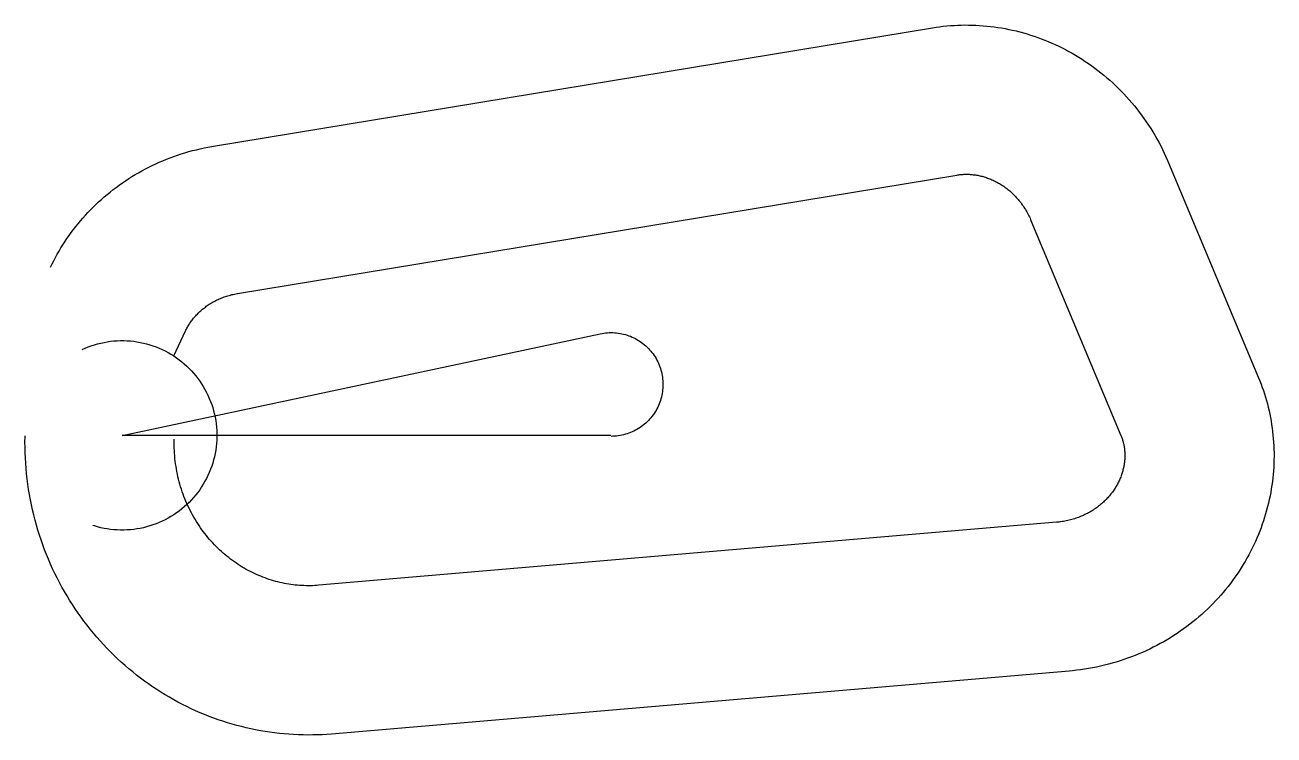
# Model space of a CAD drawing. Header units: metres. Extents: x -2995 to 35513, y -9234 to 12647.
import ezdxf

# ---------------------------------------------------------------- set-up
doc = ezdxf.new("R2010")
doc.units = ezdxf.units.M

msp = doc.modelspace()

# ---------------------------------------------------------------- linework, layer by layer
at = {"layer": 'Boundry', "color": 1}
for p, q in [((2812, 8911), (24984, 12562)), ((32263, 8399), (35035, 1776)), ((3560, 4372), (25732, 8023)), ((28019, 6622), (30792, 0)), ((1590, 2449), (1953, 3217)), ((28802, -2680), (6066, -4621)), ((29193, -7264), (6457, -9204))]:
    msp.add_line(p, q, dxfattribs=at)
at = {"layer": 'NorminalTrack', "color": 1}
msp.add_lwpolyline([(15071, 0), (0, 0), (14741, 3133), (14741, 3133), (14796, 3144), (14851, 3153), (14907, 3160), (14962, 3164), (15018, 3167), (15074, 3168), (15130, 3167), (15185, 3164), (15241, 3160), (15296, 3153), (15351, 3144), (15406, 3133), (15461, 3121), (15515, 3106), (15568, 3090), (15621, 3072), (15673, 3052), (15724, 3030), (15775, 3006), (15825, 2981), (15873, 2954), (15921, 2925), (15968, 2895), (16014, 2863), (16058, 2829), (16102, 2794), (16144, 2758), (16185, 2720), (16224, 2680), (16262, 2639), (16299, 2597), (16334, 2554), (16367, 2509), (16399, 2463), (16430, 2417), (16459, 2369), (16486, 2320), (16511, 2270), (16535, 2220), (16556, 2168), (16576, 2116), (16595, 2063), (16611, 2010), (16625, 1956), (16638, 1902), (16649, 1847), (16657, 1792), (16664, 1736), (16669, 1681), (16672, 1625), (16673, 1569), (16672, 1513), (16669, 1458), (16664, 1402), (16657, 1347), (16649, 1292), (16638, 1237), (16625, 1182), (16611, 1129), (16595, 1075), (16576, 1022), (16556, 970), (16535, 919), (16511, 868), (16486, 819), (16459, 770), (16430, 722), (16399, 675), (16367, 629), (16334, 585), (16299, 541), (16262, 499), (16224, 458), (16185, 419), (16144, 381), (16102, 344), (16058, 309), (16014, 276), (15968, 244), (15921, 213), (15873, 184), (15825, 157), (15775, 132), (15724, 108), (15673, 87), (15621, 67), (15568, 48), (15515, 32), (15461, 18), (15406, 5), (15351, -5), (15296, -14), (15241, -21), (15185, -26), (15130, -29), (15074, -30)], dxfattribs=at)
at = {"layer": 'WindSpiral', "color": 5}
for points in [[(24984, 12562), (25094, 12579), (25204, 12594), (25314, 12607), (25425, 12619), (25536, 12628), (25648, 12636), (25760, 12641), (25872, 12645), (25984, 12647), (26097, 12646), (26210, 12644), (26323, 12640), (26436, 12634), (26549, 12625), (26662, 12615), (26775, 12603), (26888, 12589), (27001, 12573), (27114, 12555), (27226, 12534), (27339, 12512), (27451, 12488), (27563, 12462), (27675, 12434), (27786, 12403), (27897, 12371), (28008, 12337), (28118, 12301), (28228, 12263), (28337, 12223), (28446, 12181), (28554, 12137), (28661, 12091), (28768, 12043), (28874, 11993), (28980, 11941), (29084, 11888), (29188, 11832), (29291, 11775), (29394, 11715), (29495, 11654), (29595, 11591), (29695, 11526), (29793, 11459), (29891, 11390), (29987, 11320), (30082, 11248), (30177, 11174), (30270, 11098), (30361, 11021), (30452, 10942), (30541, 10861), (30629, 10778), (30716, 10694), (30801, 10608), (30885, 10521), (30968, 10432), (31049, 10341), (31129, 10249), (31207, 10155), (31284, 10060), (31359, 9964), (31432, 9866), (31504, 9766), (31574, 9665), (31643, 9563), (31710, 9459), (31775, 9354), (31838, 9248), (31900, 9141), (31960, 9032), (32018, 8922), (32074, 8811), (32129, 8699), (32181, 8586), (32232, 8471), (32263, 8399)], [(-2206, 5182), (-2157, 5283), (-2107, 5383), (-2054, 5483), (-2000, 5582), (-1944, 5680), (-1886, 5777), (-1826, 5874), (-1764, 5969), (-1701, 6064), (-1636, 6157), (-1569, 6250), (-1501, 6342), (-1431, 6432), (-1359, 6522), (-1285, 6610), (-1210, 6697), (-1133, 6783), (-1055, 6868), (-975, 6952), (-893, 7034), (-810, 7115), (-725, 7194), (-639, 7273), (-551, 7350), (-462, 7425), (-371, 7499), (-279, 7572), (-185, 7643), (-91, 7712), (6, 7780), (103, 7846), (202, 7911), (302, 7974), (404, 8036), (506, 8095), (610, 8153), (715, 8210), (821, 8264), (928, 8317), (1036, 8368), (1146, 8417), (1256, 8465), (1367, 8510), (1480, 8554), (1593, 8595), (1707, 8635), (1822, 8673), (1937, 8709), (2054, 8743), (2171, 8774), (2289, 8804), (2408, 8832), (2527, 8858), (2647, 8882), (2768, 8904), (2812, 8911)], [(25732, 8023), (25762, 8028), (25792, 8032), (25823, 8036), (25854, 8039), (25885, 8041), (25917, 8044), (25949, 8045), (25980, 8046), (26013, 8047), (26045, 8047), (26077, 8046), (26110, 8045), (26143, 8043), (26176, 8041), (26209, 8038), (26242, 8034), (26275, 8030), (26309, 8025), (26343, 8020), (26376, 8014), (26410, 8007), (26444, 8000), (26478, 7992), (26511, 7983), (26545, 7974), (26579, 7964), (26613, 7954), (26647, 7943), (26681, 7931), (26715, 7918), (26749, 7905), (26782, 7892), (26816, 7877), (26850, 7862), (26883, 7846), (26917, 7830), (26950, 7813), (26983, 7795), (27016, 7777), (27049, 7758), (27081, 7738), (27114, 7718), (27146, 7697), (27178, 7675), (27210, 7653), (27241, 7629), (27273, 7606), (27304, 7581), (27334, 7556), (27365, 7531), (27395, 7504), (27425, 7477), (27454, 7450), (27483, 7421), (27512, 7393), (27541, 7363), (27568, 7333), (27596, 7302), (27623, 7271), (27650, 7239), (27676, 7206), (27702, 7173), (27727, 7139), (27752, 7105), (27777, 7070), (27801, 7034), (27824, 6998), (27847, 6961), (27869, 6924), (27891, 6886), (27912, 6848), (27932, 6809), (27952, 6769), (27972, 6730), (27990, 6689), (28008, 6648), (28019, 6622)], [(1953, 3217), (1967, 3246), (1982, 3275), (1997, 3303), (2012, 3332), (2029, 3360), (2046, 3389), (2063, 3417), (2081, 3445), (2100, 3473), (2119, 3500), (2139, 3528), (2159, 3555), (2180, 3582), (2202, 3609), (2224, 3636), (2247, 3662), (2270, 3688), (2294, 3714), (2319, 3740), (2344, 3765), (2369, 3790), (2396, 3815), (2422, 3839), (2450, 3863), (2478, 3887), (2506, 3910), (2535, 3933), (2565, 3955), (2595, 3977), (2625, 3999), (2657, 4020), (2688, 4041), (2721, 4061), (2753, 4081), (2786, 4100), (2820, 4119), (2854, 4138), (2889, 4155), (2924, 4173), (2960, 4189), (2996, 4206), (3032, 4221), (3069, 4236), (3107, 4251), (3145, 4265), (3183, 4278), (3222, 4291), (3261, 4303), (3300, 4315), (3340, 4325), (3380, 4336), (3421, 4345), (3462, 4354), (3503, 4362), (3544, 4370), (3560, 4372)], [(-1234, 2646), (-1141, 2688), (-1046, 2726), (-951, 2761), (-854, 2792), (-756, 2820), (-657, 2845), (-557, 2866), (-457, 2884), (-356, 2898), (-254, 2909), (-153, 2916), (-51, 2919), (51, 2919), (153, 2916), (254, 2909), (356, 2898), (457, 2884), (557, 2866), (657, 2845), (756, 2820), (854, 2792), (951, 2761), (1046, 2726), (1141, 2688), (1234, 2646), (1326, 2602), (1416, 2554), (1504, 2503), (1590, 2449), (1675, 2392), (1757, 2332), (1837, 2269), (1916, 2204), (1991, 2135), (2065, 2065), (2135, 1991), (2204, 1916), (2269, 1837), (2332, 1757), (2392, 1675), (2449, 1590), (2503, 1504), (2554, 1416), (2602, 1326), (2646, 1234), (2688, 1141), (2726, 1046), (2761, 951), (2792, 854), (2820, 756), (2845, 657), (2866, 557), (2884, 457), (2898, 356), (2909, 254), (2916, 153), (2919, 51), (2919, -51), (2916, -153), (2909, -254), (2898, -356), (2884, -457), (2866, -557), (2845, -657), (2820, -756), (2792, -854), (2761, -951), (2726, -1046), (2688, -1141), (2646, -1234), (2602, -1326), (2554, -1416), (2503, -1504), (2449, -1590), (2392, -1675), (2332, -1757), (2269, -1837), (2204, -1916), (2135, -1991), (2065, -2065), (1991, -2135), (1916, -2204), (1837, -2269), (1757, -2332), (1675, -2392), (1590, -2449), (1504, -2503), (1416, -2554), (1326, -2602), (1234, -2646), (1141, -2688), (1046, -2726), (951, -2761), (854, -2792), (756, -2820), (657, -2845), (557, -2866), (457, -2884), (356, -2898), (254, -2909), (153, -2916), (51, -2919), (-51, -2919), (-153, -2916), (-254, -2909), (-356, -2898), (-457, -2884), (-557, -2866), (-657, -2845), (-756, -2820), (-854, -2792), (-902, -2777)], [(35035, 1776), (35075, 1678), (35114, 1579), (35150, 1479), (35186, 1378), (35219, 1277), (35251, 1175), (35281, 1072), (35309, 968), (35335, 864), (35360, 759), (35383, 653), (35404, 547), (35423, 440), (35440, 333), (35456, 226), (35470, 117), (35481, 9), (35491, -100), (35499, -209), (35506, -319), (35510, -428), (35512, -538), (35513, -649), (35511, -759), (35508, -870), (35502, -980), (35495, -1091), (35486, -1202), (35474, -1313), (35461, -1424), (35446, -1534), (35429, -1645), (35410, -1756), (35389, -1866), (35366, -1976), (35341, -2086), (35314, -2196), (35285, -2305), (35254, -2414), (35222, -2523), (35187, -2631), (35150, -2739), (35112, -2846), (35071, -2953), (35029, -3059), (34984, -3164), (34938, -3270), (34890, -3374), (34840, -3478), (34788, -3581), (34734, -3683), (34678, -3784), (34621, -3885), (34561, -3984), (34500, -4083), (34437, -4181), (34372, -4278), (34305, -4374), (34237, -4469), (34167, -4563), (34095, -4656), (34021, -4747), (33946, -4838), (33869, -4927), (33790, -5015), (33710, -5102), (33628, -5188), (33544, -5272), (33459, -5355), (33372, -5437), (33284, -5517), (33194, -5595), (33102, -5673), (33010, -5749), (32915, -5823), (32820, -5895), (32722, -5967), (32624, -6036), (32524, -6104), (32423, -6170), (32320, -6235), (32216, -6298), (32111, -6359), (32005, -6418), (31898, -6476), (31789, -6532), (31679, -6586), (31569, -6638), (31457, -6689), (31344, -6737), (31230, -6783), (31115, -6828), (30999, -6871), (30882, -6911), (30765, -6950), (30646, -6987), (30527, -7021), (30407, -7054), (30286, -7085), (30165, -7113), (30043, -7140), (29920, -7164), (29797, -7186), (29673, -7206), (29549, -7224), (29424, -7240), (29298, -7254), (29193, -7264)], [(30792, 0), (30802, -24), (30811, -48), (30820, -73), (30829, -98), (30837, -123), (30845, -149), (30853, -174), (30860, -201), (30866, -227), (30873, -254), (30879, -281), (30884, -308), (30889, -336), (30893, -364), (30898, -392), (30901, -421), (30904, -449), (30907, -478), (30909, -507), (30911, -537), (30912, -566), (30913, -596), (30913, -626), (30912, -656), (30911, -687), (30910, -717), (30908, -748), (30905, -778), (30902, -809), (30898, -841), (30894, -872), (30889, -903), (30884, -934), (30878, -966), (30871, -997), (30864, -1029), (30856, -1061), (30848, -1092), (30839, -1124), (30829, -1156), (30819, -1188), (30808, -1219), (30797, -1251), (30785, -1283), (30772, -1315), (30759, -1346), (30745, -1378), (30731, -1409), (30715, -1441), (30700, -1472), (30683, -1503), (30666, -1534), (30648, -1565), (30630, -1596), (30611, -1626), (30592, -1657), (30571, -1687), (30550, -1717), (30529, -1747), (30507, -1777), (30484, -1806), (30461, -1835), (30437, -1864), (30412, -1892), (30387, -1921), (30361, -1948), (30335, -1976), (30307, -2003), (30280, -2030), (30252, -2057), (30223, -2083), (30193, -2109), (30163, -2134), (30132, -2159), (30101, -2184), (30069, -2208), (30037, -2232), (30004, -2255), (29971, -2278), (29936, -2300), (29902, -2322), (29867, -2343), (29831, -2364), (29795, -2384), (29758, -2404), (29721, -2423), (29683, -2442), (29645, -2460), (29607, -2477), (29567, -2494), (29528, -2510), (29488, -2526), (29447, -2540), (29406, -2555), (29365, -2568), (29323, -2581), (29281, -2593), (29239, -2605), (29196, -2616), (29152, -2626), (29109, -2636), (29065, -2644), (29020, -2652), (28976, -2659), (28931, -2666), (28886, -2672), (28840, -2677), (28802, -2680)], [(6457, -9204), (6312, -9215), (6167, -9224), (6021, -9230), (5875, -9233), (5728, -9234), (5582, -9232), (5435, -9228), (5288, -9222), (5142, -9212), (4995, -9200), (4848, -9186), (4701, -9169), (4555, -9149), (4408, -9127), (4262, -9102), (4116, -9075), (3971, -9045), (3826, -9013), (3681, -8977), (3536, -8940), (3393, -8900), (3249, -8857), (3107, -8812), (2965, -8764), (2823, -8713), (2682, -8660), (2543, -8605), (2404, -8547), (2265, -8486), (2128, -8424), (1992, -8358), (1856, -8290), (1722, -8220), (1589, -8147), (1457, -8072), (1326, -7995), (1196, -7915), (1067, -7832), (940, -7748), (814, -7661), (690, -7572), (567, -7480), (445, -7387), (325, -7291), (207, -7193), (90, -7092), (-26, -6990), (-139, -6885), (-251, -6779), (-361, -6670), (-470, -6559), (-576, -6446), (-681, -6332), (-784, -6215), (-885, -6096), (-984, -5976), (-1081, -5853), (-1176, -5729), (-1268, -5603), (-1359, -5475), (-1448, -5346), (-1534, -5215), (-1618, -5082), (-1700, -4947), (-1780, -4811), (-1857, -4674), (-1932, -4535), (-2005, -4394), (-2076, -4252), (-2144, -4109), (-2209, -3965), (-2272, -3819), (-2333, -3672), (-2391, -3523), (-2446, -3374), (-2499, -3223), (-2550, -3071), (-2598, -2918), (-2643, -2765), (-2685, -2610), (-2725, -2454), (-2762, -2298), (-2797, -2141), (-2829, -1983), (-2858, -1824), (-2884, -1664), (-2908, -1504), (-2929, -1344), (-2947, -1183), (-2962, -1021), (-2974, -859), (-2984, -697), (-2990, -534), (-2994, -371), (-2995, -207), (-2994, -44), (-2993, -18)], [(6066, -4621), (6001, -4625), (5936, -4629), (5870, -4632), (5804, -4634), (5738, -4634), (5672, -4633), (5605, -4631), (5539, -4628), (5472, -4624), (5405, -4619), (5339, -4612), (5272, -4604), (5205, -4596), (5138, -4585), (5071, -4574), (5004, -4561), (4937, -4548), (4870, -4533), (4803, -4517), (4736, -4499), (4670, -4481), (4604, -4461), (4537, -4440), (4471, -4417), (4406, -4394), (4340, -4369), (4275, -4343), (4210, -4316), (4145, -4288), (4081, -4259), (4017, -4228), (3953, -4196), (3890, -4163), (3827, -4129), (3765, -4093), (3703, -4057), (3642, -4019), (3581, -3980), (3521, -3940), (3461, -3899), (3402, -3856), (3343, -3813), (3285, -3768), (3228, -3722), (3171, -3675), (3115, -3627), (3060, -3578), (3005, -3528), (2951, -3476), (2898, -3424), (2846, -3371), (2795, -3316), (2744, -3261), (2694, -3204), (2645, -3147), (2597, -3088), (2550, -3029), (2504, -2968), (2459, -2907), (2415, -2845), (2371, -2782), (2329, -2717), (2288, -2652), (2248, -2587), (2209, -2520), (2171, -2452), (2134, -2384), (2098, -2315), (2063, -2245), (2030, -2174), (1997, -2103), (1966, -2030), (1936, -1957), (1907, -1884), (1880, -1810), (1853, -1735), (1828, -1659), (1804, -1583), (1782, -1506), (1760, -1429), (1741, -1351), (1722, -1273), (1705, -1194), (1689, -1115), (1674, -1035), (1661, -955), (1649, -874), (1638, -793), (1629, -712), (1622, -630), (1615, -548), (1610, -466), (1607, -383), (1605, -300), (1604, -217), (1605, -134), (1606, -121)]]:
    msp.add_lwpolyline(points, dxfattribs=at)

doc.saveas('drawing.dxf')
